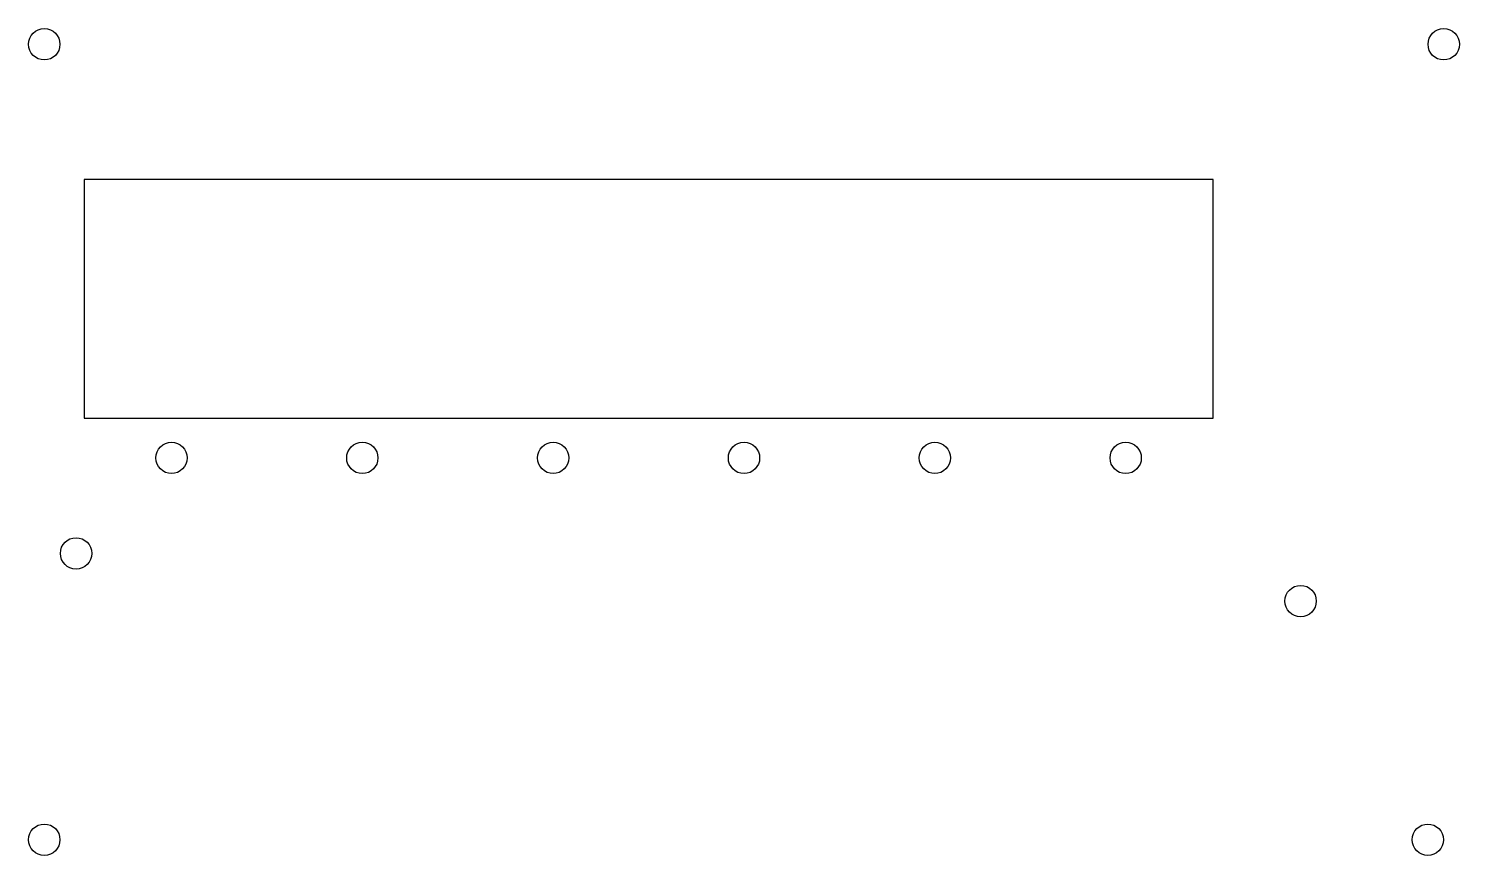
# Model space of a CAD drawing. Extents: x 0 to 114, y 0 to 66.
import ezdxf

# ---------------------------------------------------------------- set-up
doc = ezdxf.new("R2010")
doc.units = 0
doc.layers.add('100', color=2, linetype='CONTINUOUS')

msp = doc.modelspace()

# ---------------------------------------------------------------- linework, layer by layer
at = {"layer": '100'}
for p, q in [((4.445, 53.975), (4.445, 34.925)), ((94.615, 53.975), (4.445, 53.975)), ((94.615, 34.925), (94.615, 53.975)), ((4.445, 34.925), (94.615, 34.925))]:
    msp.add_line(p, q, dxfattribs=at)
for centre in [(1.27, 64.77), (113.03, 64.77), (11.43, 31.75), (26.67, 31.75), (41.91, 31.75), (57.15, 31.75), (72.39, 31.75), (87.63, 31.75), (3.81, 24.13), (101.6, 20.32), (1.27, 1.27), (111.76, 1.27)]:
    msp.add_circle(centre, 1.25, dxfattribs=at)

doc.saveas('drawing.dxf')
